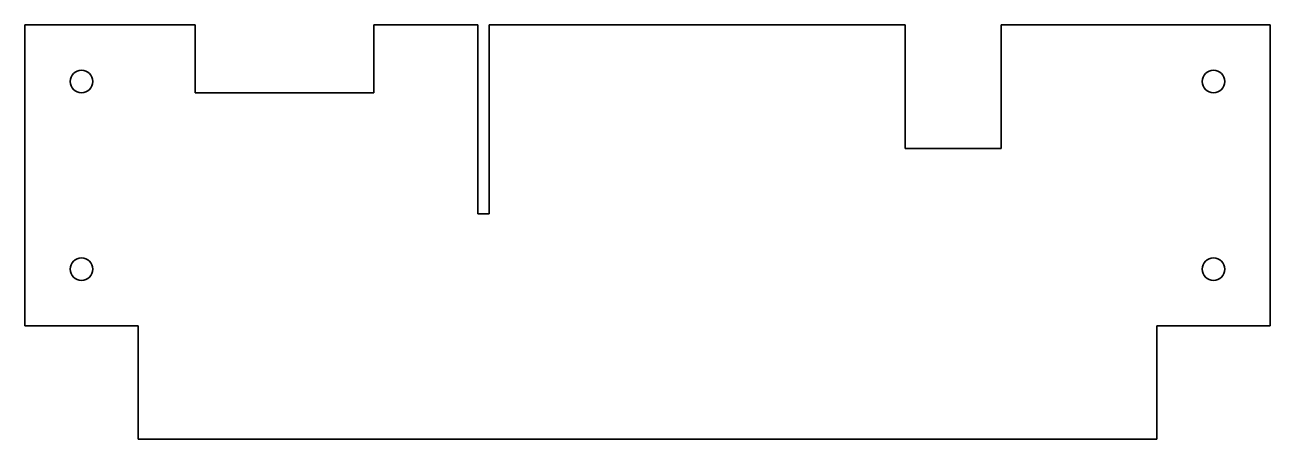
# Model space of a CAD drawing. Extents: x 430 to 760, y 366 to 475.
import ezdxf

# ---------------------------------------------------------------- set-up
doc = ezdxf.new("R2010")
doc.units = 0

msp = doc.modelspace()

# ---------------------------------------------------------------- linework, layer by layer
at = {"color": 7, "lineweight": 35}
for p, q in [((429.5, 475.35), (429.5, 395.65)), ((474.6, 475.35), (429.5, 475.35)), ((474.6, 457.76), (474.6, 475.35)), ((549.5, 475.35), (521.94, 475.35)), ((521.94, 475.35), (521.94, 457.32)), ((549.5, 475.35), (549.5, 425.35)), ((552.5, 425.35), (552.5, 475.35)), ((662.8, 475.35), (552.5, 475.35)), ((662.8, 475.35), (662.8, 442.65)), ((688.2, 442.65), (688.2, 475.35)), ((759.5, 475.35), (688.2, 475.35)), ((759.5, 395.65), (759.5, 475.35)), ((474.6, 457.76), (474.6, 457.32)), ((474.6, 457.32), (480.77, 457.32)), ((480.77, 457.32), (521.94, 457.32)), ((662.8, 442.65), (688.2, 442.65)), ((549.5, 425.35), (552.5, 425.35)), ((429.5, 395.65), (459.5, 395.65)), ((459.5, 395.65), (459.5, 365.65)), ((729.5, 395.65), (759.5, 395.65)), ((729.5, 365.65), (729.5, 395.65)), ((459.5, 365.65), (729.5, 365.65))]:
    msp.add_line(p, q, dxfattribs=at)
for centre in [(444.5, 460.35), (744.5, 460.35), (444.5, 410.65), (744.5, 410.65)]:
    msp.add_circle(centre, 3, dxfattribs=at)

doc.saveas('drawing.dxf')
